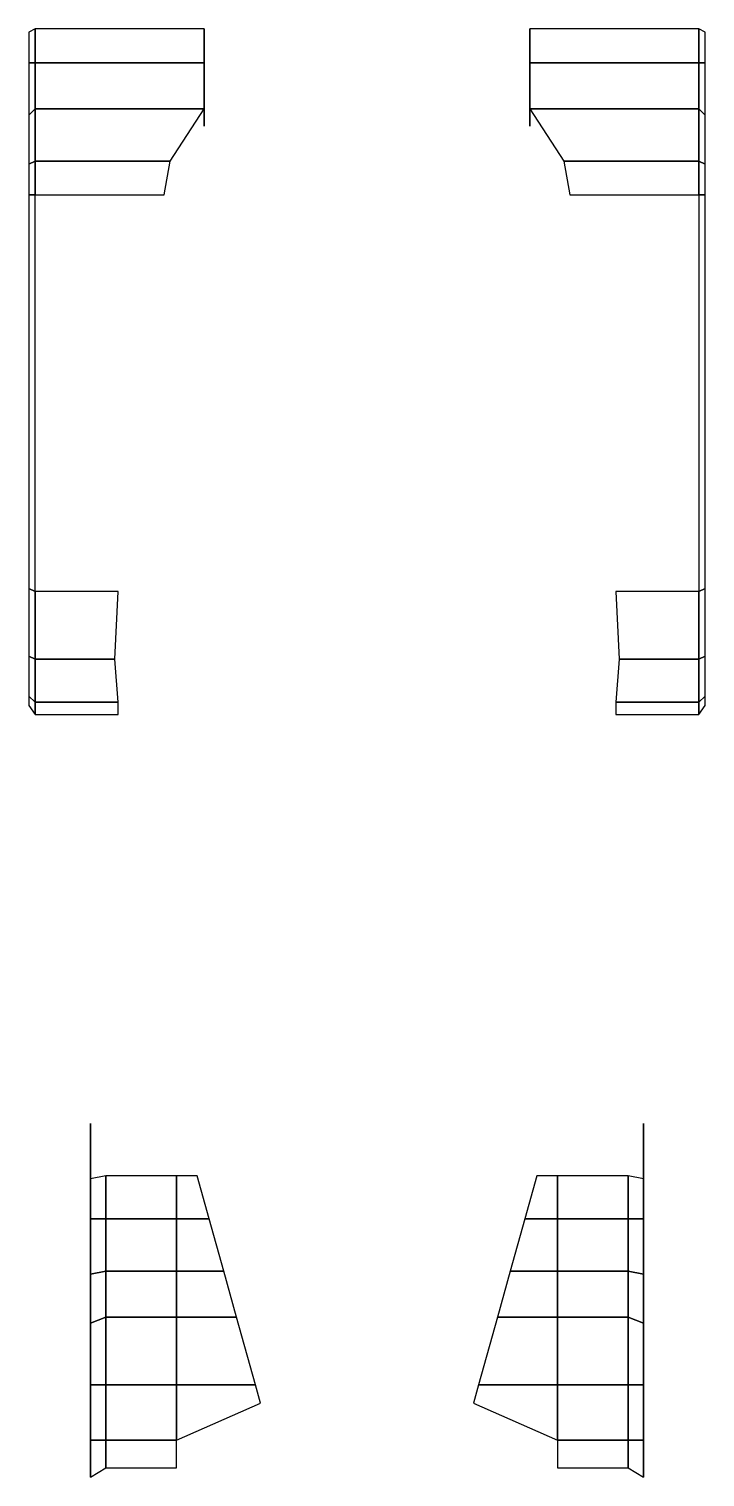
# Model space of a CAD drawing. Extents: x -1.1 to 1.1, y -2.23 to 2.48.
import ezdxf

# ---------------------------------------------------------------- set-up
doc = ezdxf.new("R2010")
doc.units = 0
doc.layers.add('FENDERS', color=6, linetype='CONTINUOUS')

msp = doc.modelspace()

# ---------------------------------------------------------------- linework, layer by layer
at = {"layer": 'FENDERS'}
for points in [[(-1.08, 2.37, 0.78), (-1.08, 2.48, 0.7), (-1.1, 2.47, 0.68), (-1.1, 2.37, 0.74)], [(-0.53, 2.37, 0.78), (-0.53, 2.48, 0.7), (-1.08, 2.48, 0.7), (-1.08, 2.37, 0.78)], [(-0.53, 2.1633, 0.76), (-0.53, 2.1633, 0.76), (-0.53, 2.48, 0.7), (-0.53, 2.37, 0.78)], [(0.53, 2.48, 0.7), (0.53, 2.37, 0.78), (1.08, 2.37, 0.78), (1.08, 2.48, 0.7)], [(0.53, 2.1633, 0.76), (0.53, 2.1633, 0.76), (0.53, 2.37, 0.78), (0.53, 2.48, 0.7)], [(1.08, 2.48, 0.7), (1.08, 2.37, 0.78), (1.1, 2.37, 0.74), (1.1, 2.47, 0.68)], [(-1.08, 2.22, 0.94), (-1.08, 2.37, 0.78), (-1.1, 2.37, 0.74), (-1.1, 2.2, 0.93)], [(-0.53, 2.22, 0.94), (-0.53, 2.37, 0.78), (-1.08, 2.37, 0.78), (-1.08, 2.22, 0.94)], [(-0.53, 2.1633, 0.76), (-0.53, 2.1633, 0.76), (-0.53, 2.37, 0.78), (-0.53, 2.22, 0.94)], [(0.53, 2.37, 0.78), (0.53, 2.22, 0.94), (1.08, 2.22, 0.94), (1.08, 2.37, 0.78)], [(0.53, 2.1633, 0.76), (0.53, 2.1633, 0.76), (0.53, 2.22, 0.94), (0.53, 2.37, 0.78)], [(1.08, 2.37, 0.78), (1.08, 2.22, 0.94), (1.1, 2.2, 0.93), (1.1, 2.37, 0.74)], [(-1.08, 2.05, 1.13), (-1.08, 2.22, 0.94), (-1.1, 2.2, 0.93), (-1.1, 2.04, 1.11)], [(-0.64, 2.05, 1.13), (-0.53, 2.22, 0.94), (-1.08, 2.22, 0.94), (-1.08, 2.05, 1.13)], [(0.53, 2.22, 0.94), (0.64, 2.05, 1.13), (1.08, 2.05, 1.13), (1.08, 2.22, 0.94)], [(1.08, 2.22, 0.94), (1.08, 2.05, 1.13), (1.1, 2.04, 1.11), (1.1, 2.2, 0.93)], [(-1.08, 1.94, 1.14), (-1.08, 2.05, 1.13), (-1.1, 2.04, 1.11), (-1.1, 1.94, 1.13)], [(-0.66, 1.94, 1.14), (-0.64, 2.05, 1.13), (-1.08, 2.05, 1.13), (-1.08, 1.94, 1.14)], [(0.64, 2.05, 1.13), (0.66, 1.94, 1.14), (1.08, 1.94, 1.14), (1.08, 2.05, 1.13)], [(1.08, 2.05, 1.13), (1.08, 1.94, 1.14), (1.1, 1.94, 1.13), (1.1, 2.04, 1.11)], [(-1.08, 0.65, 1.14), (-1.08, 1.94, 1.14), (-1.1, 1.94, 1.13), (-1.1, 0.66, 1.13)], [(1.08, 1.94, 1.14), (1.08, 0.65, 1.14), (1.1, 0.66, 1.13), (1.1, 1.94, 1.13)], [(-1.08, 0.43, 0.96), (-1.08, 0.65, 1.14), (-1.1, 0.66, 1.13), (-1.1, 0.44, 0.94)], [(1.08, 0.65, 1.14), (1.08, 0.43, 0.96), (1.1, 0.44, 0.94), (1.1, 0.66, 1.13)], [(-0.82, 0.43, 0.96), (-0.81, 0.65, 1.14), (-1.08, 0.65, 1.14), (-1.08, 0.43, 0.96)], [(0.81, 0.65, 1.14), (0.82, 0.43, 0.96), (1.08, 0.43, 0.96), (1.08, 0.65, 1.14)], [(-1.08, 0.29, 0.85), (-1.08, 0.43, 0.96), (-1.1, 0.44, 0.94), (-1.1, 0.31, 0.83)], [(-0.81, 0.29, 0.85), (-0.82, 0.43, 0.96), (-1.08, 0.43, 0.96), (-1.08, 0.29, 0.85)], [(0.82, 0.43, 0.96), (0.81, 0.29, 0.85), (1.08, 0.29, 0.85), (1.08, 0.43, 0.96)], [(1.08, 0.43, 0.96), (1.08, 0.29, 0.85), (1.1, 0.31, 0.83), (1.1, 0.44, 0.94)], [(-1.08, 0.25, 0.54), (-1.08, 0.29, 0.85), (-1.1, 0.31, 0.83), (-1.1, 0.28, 0.54)], [(-0.81, 0.25, 0.54), (-0.81, 0.29, 0.85), (-1.08, 0.29, 0.85), (-1.08, 0.25, 0.54)], [(0.81, 0.29, 0.85), (0.81, 0.25, 0.54), (1.08, 0.25, 0.54), (1.08, 0.29, 0.85)], [(1.08, 0.29, 0.85), (1.08, 0.25, 0.54), (1.1, 0.28, 0.54), (1.1, 0.31, 0.83)], [(-0.9, -1.26, 0.73), (-0.9, -1.08, 0.62), (-0.9, -1.09, 0.59), (-0.9, -1.26, 0.71)], [(0.9, -1.08, 0.62), (0.9, -1.26, 0.73), (0.9, -1.26, 0.71), (0.9, -1.09, 0.59)], [(-0.85, -1.39, 0.91), (-0.85, -1.25, 0.81), (-0.9, -1.26, 0.77), (-0.9, -1.39, 0.87)], [(-0.9, -1.39, 0.87), (-0.9, -1.26, 0.77), (-0.9, -1.26, 0.71), (-0.9, -1.39, 0.81)], [(-0.62, -1.39, 0.91), (-0.62, -1.25, 0.81), (-0.85, -1.25, 0.81), (-0.85, -1.39, 0.91)], [(-0.5133, -1.39, 0.69), (-0.5522, -1.25, 0.69), (-0.62, -1.25, 0.81), (-0.62, -1.39, 0.91)], [(0.5522, -1.25, 0.69), (0.5133, -1.39, 0.69), (0.62, -1.39, 0.91), (0.62, -1.25, 0.81)], [(0.62, -1.25, 0.81), (0.62, -1.39, 0.91), (0.85, -1.39, 0.91), (0.85, -1.25, 0.81)], [(0.85, -1.25, 0.81), (0.85, -1.39, 0.91), (0.9, -1.39, 0.87), (0.9, -1.26, 0.77)], [(0.9, -1.26, 0.77), (0.9, -1.39, 0.87), (0.9, -1.39, 0.81), (0.9, -1.26, 0.71)], [(-0.85, -1.56, 1.02), (-0.85, -1.39, 0.91), (-0.9, -1.39, 0.87), (-0.9, -1.57, 0.98)], [(-0.9, -1.57, 0.98), (-0.9, -1.39, 0.87), (-0.9, -1.39, 0.81), (-0.9, -1.57, 0.91)], [(-0.62, -1.56, 1.02), (-0.62, -1.39, 0.91), (-0.85, -1.39, 0.91), (-0.85, -1.56, 1.02)], [(-0.4661, -1.56, 0.69), (-0.5133, -1.39, 0.69), (-0.62, -1.39, 0.91), (-0.62, -1.56, 1.02)], [(0.5133, -1.39, 0.69), (0.4661, -1.56, 0.69), (0.62, -1.56, 1.02), (0.62, -1.39, 0.91)], [(0.62, -1.39, 0.91), (0.62, -1.56, 1.02), (0.85, -1.56, 1.02), (0.85, -1.39, 0.91)], [(0.85, -1.39, 0.91), (0.85, -1.56, 1.02), (0.9, -1.57, 0.98), (0.9, -1.39, 0.87)], [(0.9, -1.39, 0.87), (0.9, -1.57, 0.98), (0.9, -1.57, 0.91), (0.9, -1.39, 0.81)], [(-0.85, -1.71, 1.07), (-0.85, -1.56, 1.02), (-0.9, -1.57, 0.98), (-0.9, -1.73, 1.03)], [(-0.9, -1.73, 1.03), (-0.9, -1.57, 0.98), (-0.9, -1.57, 0.91), (-0.9, -1.75, 0.97)], [(-0.62, -1.71, 1.07), (-0.62, -1.56, 1.02), (-0.85, -1.56, 1.02), (-0.85, -1.71, 1.07)], [(-0.4244, -1.71, 0.69), (-0.4661, -1.56, 0.69), (-0.62, -1.56, 1.02), (-0.62, -1.71, 1.07)], [(0.4661, -1.56, 0.69), (0.4244, -1.71, 0.69), (0.62, -1.71, 1.07), (0.62, -1.56, 1.02)], [(0.62, -1.56, 1.02), (0.62, -1.71, 1.07), (0.85, -1.71, 1.07), (0.85, -1.56, 1.02)], [(0.85, -1.56, 1.02), (0.85, -1.71, 1.07), (0.9, -1.73, 1.03), (0.9, -1.57, 0.98)], [(0.9, -1.57, 0.98), (0.9, -1.73, 1.03), (0.9, -1.75, 0.97), (0.9, -1.57, 0.91)], [(-0.85, -1.93, 1.07), (-0.85, -1.71, 1.07), (-0.9, -1.73, 1.03), (-0.9, -1.93, 1.03)], [(-0.9, -1.93, 1.03), (-0.9, -1.73, 1.03), (-0.9, -1.75, 0.97), (-0.9, -1.93, 0.97)], [(-0.62, -1.93, 1.07), (-0.62, -1.71, 1.07), (-0.85, -1.71, 1.07), (-0.85, -1.93, 1.07)], [(-0.3633, -1.93, 0.69), (-0.4244, -1.71, 0.69), (-0.62, -1.71, 1.07), (-0.62, -1.93, 1.07)], [(0.4244, -1.71, 0.69), (0.3633, -1.93, 0.69), (0.62, -1.93, 1.07), (0.62, -1.71, 1.07)], [(0.62, -1.71, 1.07), (0.62, -1.93, 1.07), (0.85, -1.93, 1.07), (0.85, -1.71, 1.07)], [(0.85, -1.71, 1.07), (0.85, -1.93, 1.07), (0.9, -1.93, 1.03), (0.9, -1.73, 1.03)], [(0.9, -1.73, 1.03), (0.9, -1.93, 1.03), (0.9, -1.93, 0.97), (0.9, -1.75, 0.97)], [(-0.85, -2.11, 1.02), (-0.85, -1.93, 1.07), (-0.9, -1.93, 1.03), (-0.9, -2.11, 0.97)], [(-0.9, -2.11, 0.97), (-0.9, -1.93, 1.03), (-0.9, -1.93, 0.97), (-0.9, -2.11, 0.92)], [(-0.62, -2.11, 1.02), (-0.62, -1.93, 1.07), (-0.85, -1.93, 1.07), (-0.85, -2.11, 1.02)], [(-0.3467, -1.99, 0.69), (-0.3633, -1.93, 0.69), (-0.62, -1.93, 1.07), (-0.62, -2.11, 1.02)], [(0.3633, -1.93, 0.69), (0.3467, -1.99, 0.69), (0.62, -2.11, 1.02), (0.62, -1.93, 1.07)], [(0.62, -1.93, 1.07), (0.62, -2.11, 1.02), (0.85, -2.11, 1.02), (0.85, -1.93, 1.07)], [(0.85, -1.93, 1.07), (0.85, -2.11, 1.02), (0.9, -2.11, 0.97), (0.9, -1.93, 1.03)], [(0.9, -1.93, 1.03), (0.9, -2.11, 0.97), (0.9, -2.11, 0.92), (0.9, -1.93, 0.97)], [(-0.85, -2.2, 0.97), (-0.85, -2.11, 1.02), (-0.9, -2.11, 0.97), (-0.9, -2.23, 0.92)], [(-0.9, -2.23, 0.92), (-0.9, -2.11, 0.97), (-0.9, -2.11, 0.92), (-0.9, -2.21, 0.9)], [(-0.62, -2.2, 0.97), (-0.62, -2.11, 1.02), (-0.85, -2.11, 1.02), (-0.85, -2.2, 0.97)], [(0.62, -2.11, 1.02), (0.62, -2.2, 0.97), (0.85, -2.2, 0.97), (0.85, -2.11, 1.02)], [(0.85, -2.11, 1.02), (0.85, -2.2, 0.97), (0.9, -2.23, 0.92), (0.9, -2.11, 0.97)], [(0.9, -2.11, 0.97), (0.9, -2.23, 0.92), (0.9, -2.21, 0.9), (0.9, -2.11, 0.92)]]:
    msp.add_3dface(points, dxfattribs=at)

doc.saveas('drawing.dxf')
